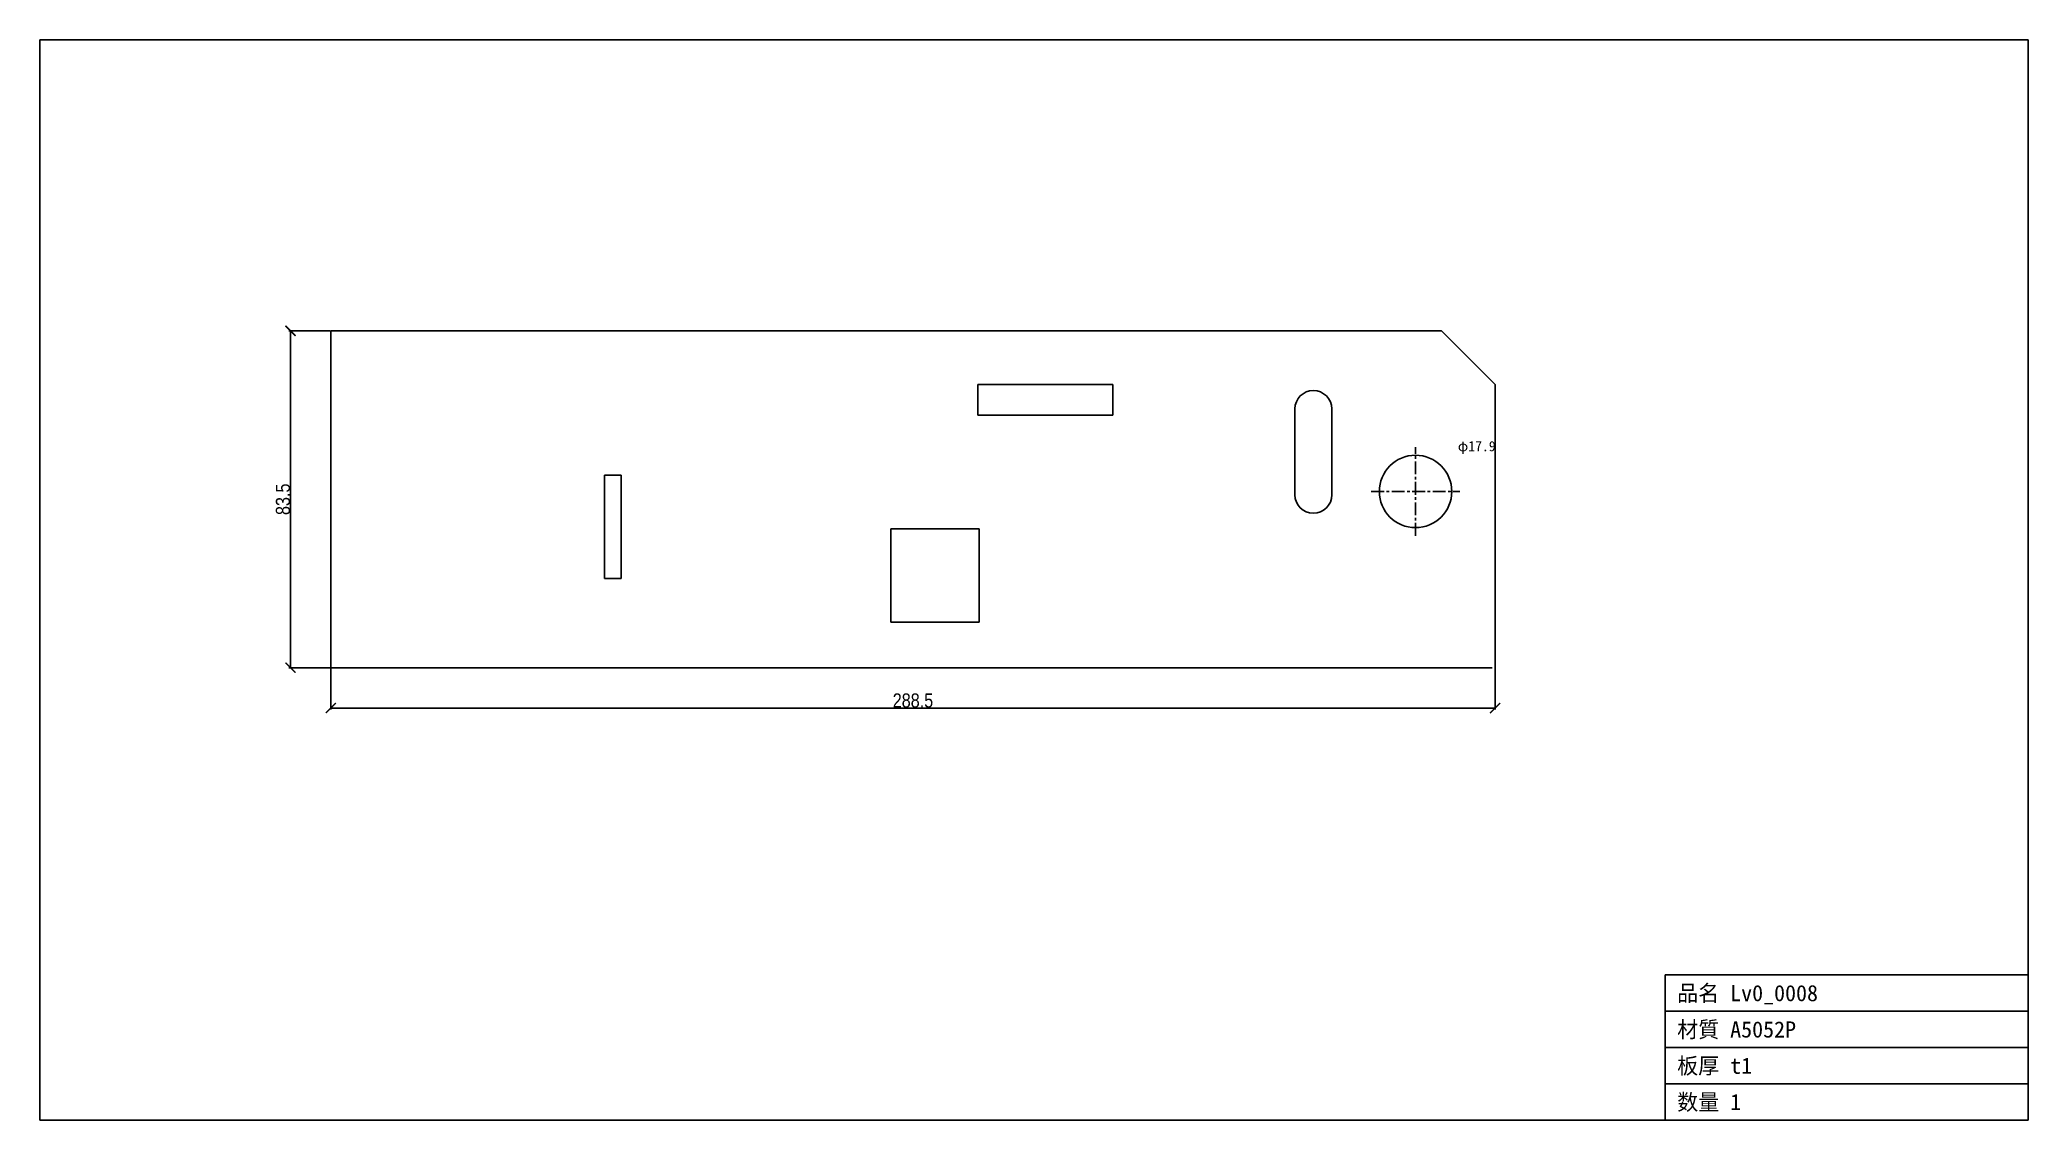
# Model space of a CAD drawing. Header units: millimetres. Extents: x -72 to 421, y -112 to 156.
import ezdxf

# ---------------------------------------------------------------- set-up
doc = ezdxf.new("R2010")
doc.units = ezdxf.units.MM
doc.linetypes.add('CENTER', pattern=[5.08, 3.175, -0.635, 0.635, -0.635])
for name, color, linetype in [('中心線', 7, 'Continuous'), ('図枠', 7, 'Continuous'), ('外形', 7, 'Continuous'), ('寸法', 7, 'Continuous'), ('文字', 7, 'Continuous')]:
    doc.layers.add(name, color=color, linetype=linetype)
doc.styles.add('OpenSansCondensed-Light', font='OpenSansCondensed-Light.ttf')
doc.dimstyles.new('EZDXF', dxfattribs={"dimtxt": 0.25, "dimasz": 0.175, "dimexe": 0.375, "dimexo": 0.125, "dimgap": 0.1, "dimtad": 1, "dimlfac": 100, "dimzin": 12, "dimdsep": 46, "dimtxsty": 'OpenSansCondensed-Light', "dimblk": 'ARCHTICK', "dimcen": 2.5, "dimazin": 3, "dimtfac": 0.5, "dimtmove": 2, "dimatfit": 3})

# ---------------------------------------------------------------- blocks, each defined once
blk = doc.blocks.new('_ARCHTICK')
at = {"color": 0, "linetype": 'BYBLOCK', "const_width": 0.15}
blk.add_lwpolyline([(-0.5, -0.5), (0.5, 0.5)], dxfattribs=at)

msp = doc.modelspace()

# ---------------------------------------------------------------- linework, layer by layer
at = {"layer": '中心線', "color": 1, "linetype": 'CENTER'}
for p, q in [((268.84, 32.69), (268.84, 54.64)), ((257.86, 43.67), (279.81, 43.67))]:
    msp.add_line(p, q, dxfattribs=at)
at = {"layer": '図枠'}
for p, q in [((420.69, 155.59), (-72.14, 155.59)), ((-72.14, 155.59), (-72.14, -112.14)), ((420.69, -112.14), (420.69, 155.59)), ((330.69, -112.14), (330.69, -76.14)), ((330.69, -76.14), (420.69, -76.14)), ((330.69, -85.14), (420.69, -85.14)), ((330.69, -94.14), (420.69, -94.14)), ((330.69, -103.14), (420.69, -103.14)), ((-72.14, -112.14), (420.69, -112.14))]:
    msp.add_line(p, q, dxfattribs=at)
at = {"layer": '外形'}
for p, q in [((0, 83.46), (0, 0)), ((275.28, 83.46), (0, 83.46)), ((288.55, 70.19), (275.28, 83.46)), ((160.33, 62.56), (160.33, 70.16)), ((160.33, 70.16), (193.79, 70.16)), ((193.79, 70.16), (193.79, 62.56)), ((288.55, 0), (288.55, 70.19)), ((238.94, 42.82), (238.94, 64.11)), ((248.07, 64.11), (248.07, 42.82)), ((193.79, 62.56), (160.33, 62.56)), ((67.85, 22.06), (67.85, 47.73)), ((67.85, 47.73), (71.98, 47.73)), ((71.98, 47.73), (71.98, 22.06)), ((138.79, 11.24), (138.79, 34.39)), ((138.79, 34.39), (160.7, 34.39)), ((160.7, 34.39), (160.7, 11.24)), ((71.98, 22.06), (67.85, 22.06)), ((160.7, 11.24), (138.79, 11.24)), ((0, 0), (287.84, 0))]:
    msp.add_line(p, q, dxfattribs=at)
msp.add_circle((268.84, 43.67), 8.97, dxfattribs=at)
for centre, start, end in [((243.51, 64.11), 0, 180), ((243.51, 42.82), 180, 0)]:
    msp.add_arc(centre, 4.57, start, end, dxfattribs=at)

# ---------------------------------------------------------------- texts
at = {"layer": '文字'}
for s, height, p in [('φ17.9', 2.5, (279.31, 53.64)), ('品名 Lv0_0008', 4, (333.69, -82.64)), ('材質 A5052P', 4, (333.69, -91.64)), ('板厚 t1', 4, (333.69, -100.64)), ('数量 1', 4, (333.69, -109.64))]:
    msp.add_text(s, height=height, dxfattribs=at).set_placement(p)

# ---------------------------------------------------------------- dimensions: what is measured, and where the dimension line sits
at = {"layer": '寸法'}
msp.add_linear_dim(base=(-10, 0), p1=(0, 0), p2=(0, 83.46), angle=90, dimstyle='EZDXF', override={"dimtxt": 3.5, "dimasz": 2.5, "dimdec": 1, "dimlfac": 1}, dxfattribs=at).render()
msp.add_linear_dim(base=(0, -10), p1=(0, 0), p2=(288.548, 0), dimstyle='EZDXF', override={"dimtxt": 3.5, "dimasz": 2.5, "dimdec": 1, "dimlfac": 1}, dxfattribs=at).render()

doc.saveas('drawing.dxf')
